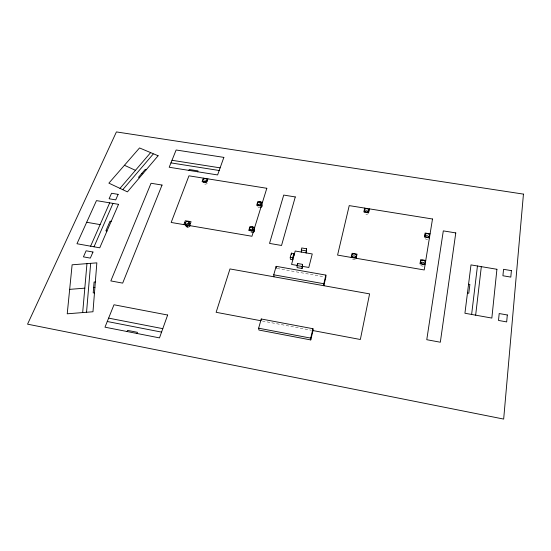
<?xml version="1.0" encoding="UTF-8"?>
<svg xmlns="http://www.w3.org/2000/svg" width="551" height="551" viewBox="0 0 551 551"><rect width="100%" height="100%" fill="white"/><g stroke="black" fill="none" stroke-linecap="round" stroke-linejoin="round"><path stroke-width="0.41" stroke-dasharray="2.75 2.07" d="M277.181 268.495L324.195 276.802M262.366 321.019L311.329 330.256M251.18 230.683L251.476 232.777A2.197 1.798 -7.8 0 1 249.92 231.572M207.238 183.221A2.108 1.639 -10.5 0 1 205.13 184.144A2.108 1.639 -10.5 0 1 203.415 183.022M259.858 207.658A2.156 1.729 -6.6 0 1 257.765 206.48M355.271 259.411A2.259 1.894 3.2 0 1 352.13 258.846M423.347 265.995A2.307 1.908 10.4 0 1 420.647 265.224M427.721 239.286A2.259 1.825 9.4 0 1 424.78 238.122M368.399 213.437A2.183 1.756 3.2 0 1 366.236 214.277A2.183 1.756 3.2 0 1 364.397 212.968"/><path stroke-width="0.83" d="M325.875 275.107L325.875 277.098L323.809 285.707L323.802 283.731L325.875 275.107L276.141 266.333L273.744 274.811L273.957 276.795M94.91 287.36L92.974 311.763L67.229 313.801L72.119 264.804L96.852 262.848L94.91 287.36L93.649 287.457M86.541 312.272L90.667 263.337M82.678 312.575L86.962 263.633M475.658 315.172L481.326 266.643M471.628 314.449L477.448 265.988M369.473 208.87L368.633 212.707L363.839 211.928L364.693 208.099M356.146 258.281L357.055 254.142L352.103 253.295L351.18 257.427M310.764 339.933L310.702 338.114L312.961 328.72L261.25 318.988L258.639 328.203L258.929 330.049L310.764 339.933L313.016 330.572L312.961 328.72M302.079 268.482L302.533 264.363L297.588 263.495L297.03 265.596L297.147 267.614L302.079 268.482L302.533 264.363M306.611 248.797L306.156 252.902L306.611 248.797L301.721 247.957L301.28 252.062L301.638 250.698M292.698 257.723L293.821 253.584L291.376 253.164L290.246 257.296L290.391 259.335L292.829 259.755L292.698 257.723L290.246 257.296M252.351 226.936L252.585 229.23M260.168 201.893L260.361 204.235M190.067 225.621L190.005 225.82A2.19 1.756 -13.3 0 1 187.691 227.053L187.147 226.971A2.19 1.756 -13.3 0 1 185.866 225.187L186.024 224.725A2.19 1.756 -13.3 0 1 188.332 223.492L188.876 223.575A2.19 1.756 -13.3 0 1 189.758 224.078M207.892 178.855L206.577 182.477L202.093 181.754L203.422 178.138M189.647 225.621L191.073 221.722L185.294 220.744L183.855 224.629M186.755 225.125L187.374 227.005M188.18 221.233L188.649 223.541M137.041 333.479L137.474 332.329L127.57 330.386L127.129 331.537M197.671 171.781L198.002 170.893L189.213 169.501L188.876 170.383M94.028 246.8L112.996 203.402M90.605 246.187L109.683 202.844M142.826 173.758L141.931 173.296M122.77 189.682L153.219 154.046M119.973 188.366L150.464 152.82M95.337 281.947L94.083 282.043L93.209 292.918L94.476 292.822M69.667 289.358L84.813 288.159M171.995 160.286L220.125 167.855M170.948 162.889L219.181 170.5M262.483 202.272L257.847 201.514L256.663 205.296L261.312 206.06M261.897 204.159L261.918 206.267M430.083 233.851L425.117 233.032L424.449 237.047L429.429 237.867M254.72 227.336L249.989 226.537L248.749 230.476L253.494 231.282M249.369 228.507L249.81 229.939M254.107 229.306L254.156 231.358M425.758 260.471L420.688 259.611L419.986 263.805L425.076 264.673M184.578 222.68L185.405 222.824L185.956 224.918M189.53 223.527L190.364 223.665M301.177 250.009L306.074 250.85M111.185 221.35L110.062 221.158L105.875 230.828L107.004 231.021M468.564 284.233L469.872 284.461L468.784 293.249L467.462 293.022M86.679 222.267L100.103 224.601M296.941 265.382L291.562 264.439L295.198 251.015L312.259 253.956L308.801 267.462L302.63 266.381M297.03 265.596L301.982 266.464M273.744 274.811L323.802 283.731M260.685 320.703L216.13 312.3L229.987 268.943L369.59 293.883L360.347 339.499L313.016 330.572M258.639 328.203L310.702 338.114M108.623 318.127L162.793 328.658M107.266 321.508L161.56 332.108M124.436 165.279L135.45 170.328M146.194 169.798L145.299 169.343L138.542 177.284L139.444 177.746M261.25 318.988L261.429 320.234M276.141 266.333L276.34 268.344M291.376 253.164L291.465 254.521M293.821 253.584L293.952 255.63M297.588 263.495L297.671 264.838M203.45 182.167A2.108 1.639 -10.5 0 1 206.969 181.245M257.958 205.158A2.156 1.729 -6.6 0 1 261.518 204.793A2.156 1.729 -6.6 0 1 260.416 207.575M249.913 230.642A2.197 1.798 -7.8 0 1 253.57 229.65A2.197 1.798 -7.8 0 1 252.613 232.715M351.979 256.959A2.259 1.894 3.2 0 1 354.438 255.967A2.259 1.894 3.2 0 1 356.263 257.723M420.358 263.302A2.307 1.908 10.4 0 1 422.486 262.248A2.307 1.908 10.4 0 1 424.601 263.564M425.083 236.317A2.259 1.825 9.4 0 1 427.445 235.8A2.259 1.825 9.4 0 1 429.091 237.426M364.39 212.059A2.183 1.756 3.2 0 1 366.195 210.792A2.183 1.756 3.2 0 1 368.371 211.68M523.45 194.117L503.669 419.077L27.55 324.167L116.419 131.923L523.45 194.117M507.313 314.979L506.672 321.908L498.51 320.441L499.192 313.54L507.313 314.979M511.397 270.637L510.805 277.098L502.918 275.755L503.552 269.315L511.397 270.637M496.919 269.281L491.843 318.072L464.927 313.25L470.988 264.9L496.919 269.281M455.78 232.915L440.332 342.226L426.77 339.705L443.307 230.883L455.78 232.915M432.501 219.002L424.215 269.962L337.577 255.092L349.224 205.613L432.501 219.002M295.281 196.934L281.533 245.47L269.529 243.411L283.717 195.075L295.281 196.934M266.822 188.284L251.952 236.262L171.168 222.459L188.952 175.824L266.822 188.284M189.62 223.265L189.468 223.72A2.197 1.763 -13.3 0 1 187.147 224.96L186.596 224.877A2.197 1.763 -13.3 0 1 185.315 223.086L185.473 222.632A2.197 1.763 -13.3 0 1 187.788 221.392L188.339 221.474A2.197 1.763 -13.3 0 1 189.62 223.265M167.649 315.034L159.501 337.894L104.986 327.184L113.981 304.772L167.649 315.034M223.858 157.386L217.597 174.942L169.198 167.256L176.127 149.996L223.858 157.386M162.049 185.053L122.673 283.124L110.834 280.92L151.036 183.263L162.049 185.053M118.534 204.338L99.745 247.826L76.968 243.742L96.473 200.612L118.534 204.338M92.981 252.027L90.33 258.116L83.428 256.862L86.114 250.795L92.981 252.027M118.128 194.358L115.724 199.875L109.112 198.766L111.543 193.263L118.128 194.358M158.116 155.754L127.439 191.879L108.878 183.146L139.534 147.944L158.116 155.754M365.134 211.632A2.19 1.756 3.2 0 0 368.777 210.881A2.19 1.756 3.2 0 0 366.071 208.698A2.19 1.756 3.2 0 0 365.134 211.632M250.65 230.532A2.211 1.805 -7.7 0 0 253.942 228.796A2.211 1.805 -7.7 0 0 250.622 227.398A2.211 1.805 -7.7 0 0 250.65 230.532M203.898 181.796A2.114 1.639 -10.5 0 0 207.093 180.198A2.114 1.639 -10.5 0 0 203.987 178.93A2.114 1.639 -10.5 0 0 203.898 181.796M258.522 205.337A2.163 1.729 -6.6 0 0 261.732 203.67A2.163 1.729 -6.6 0 0 258.474 202.341A2.163 1.729 -6.6 0 0 258.522 205.337M352.64 257.2A2.273 1.901 3.2 0 0 356.352 256.181A2.273 1.901 3.2 0 0 353.377 253.977A2.273 1.901 3.2 0 0 352.64 257.2M425.482 236.469A2.266 1.832 9.3 0 0 429.36 236.269A2.266 1.832 9.3 0 0 426.977 233.61A2.266 1.832 9.3 0 0 425.482 236.469M421.04 263.206A2.321 1.915 10.3 0 0 425.007 263.006A2.321 1.915 10.3 0 0 422.583 260.217A2.321 1.915 10.3 0 0 421.04 263.206"/></g></svg>
